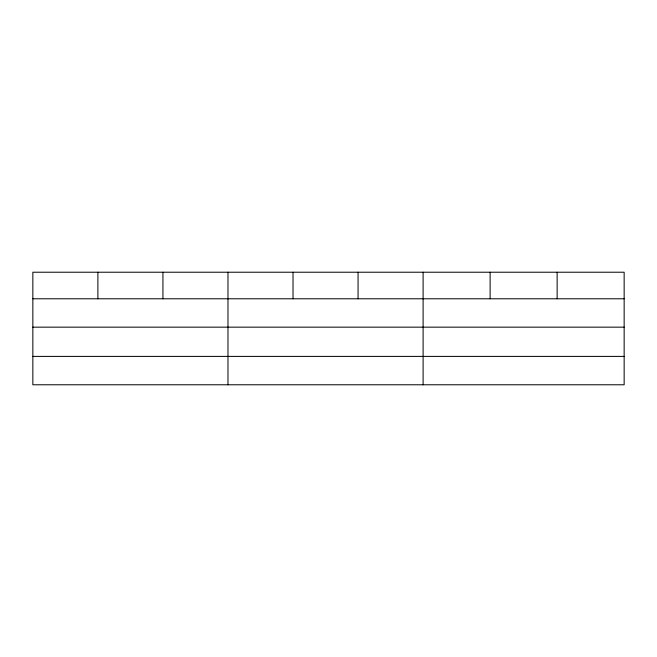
<?xml version="1.0" encoding="UTF-8"?>
<svg xmlns="http://www.w3.org/2000/svg" width="657" height="657" viewBox="0 0 657 657"><rect width="100%" height="100%" fill="white"/><g stroke="black" fill="none" stroke-linecap="round" stroke-linejoin="round"><path stroke-width="0.99" d="M624.15 327.161L624.15 272.22L32.85 272.22L32.85 384.78L624.15 384.78L624.15 327.161L32.85 327.161M32.85 298.779L624.15 298.779M32.85 356.398L624.15 356.398M557.136 272.22L557.136 298.779M490.122 272.22L490.122 298.779M423.108 272.22L423.108 384.78M358.065 272.22L358.065 298.779M293.022 272.22L293.022 298.779M227.979 272.22L227.979 384.78M162.936 272.22L162.936 298.779M97.893 272.22L97.893 298.779"/></g></svg>
